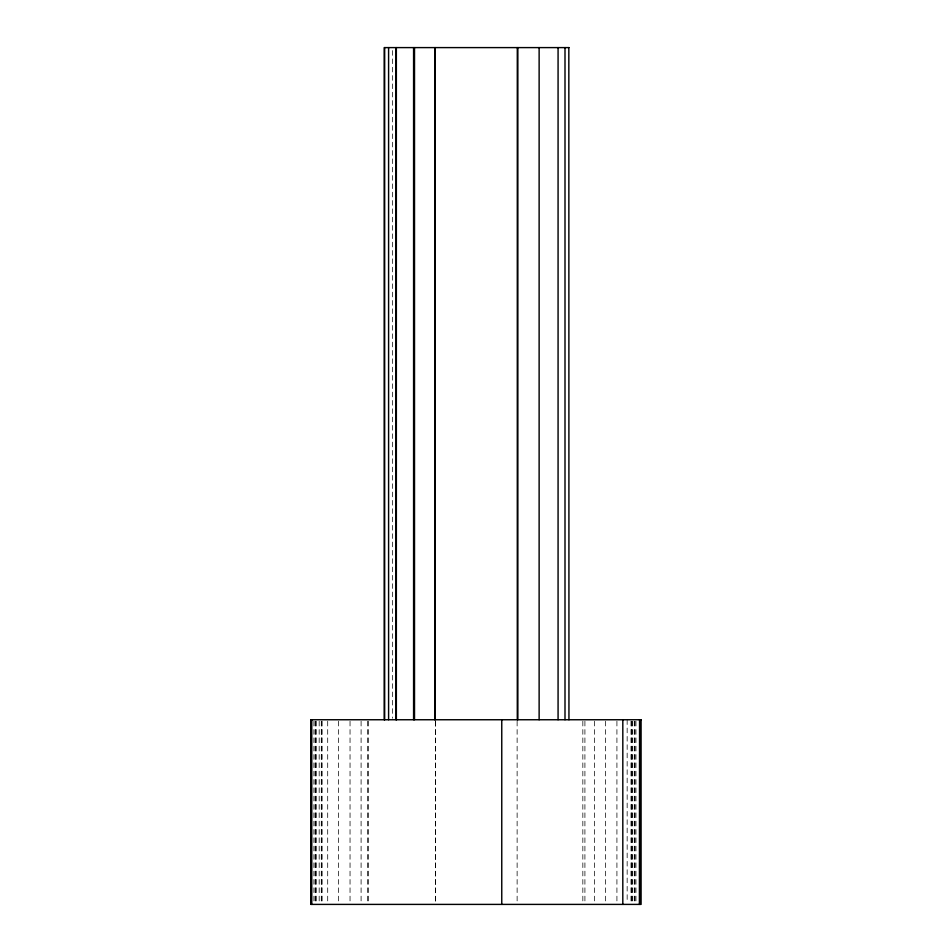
<?xml version="1.0" encoding="UTF-8"?>
<svg xmlns="http://www.w3.org/2000/svg" width="952" height="952" viewBox="0 0 952 952"><rect width="100%" height="100%" fill="white"/><g stroke="black" fill="none" stroke-linecap="round" stroke-linejoin="round"><path stroke-width="0.71" stroke-dasharray="4.76 3.57" d="M635.96 721.223L635.96 902.924M634.924 721.223L634.924 902.924M634.484 721.223L634.484 902.924M632.747 721.223L632.747 902.924M631.973 721.223L631.973 902.924M631.509 721.223L631.509 902.924M631.009 721.223L631.009 902.924M627.154 719.748L627.154 902.924M616.92 721.223L616.92 902.924M605.52 721.223L605.52 902.924M594.381 721.223L594.381 902.924M584.909 721.223L584.909 904.4M582.838 721.223L582.838 904.4M517.126 721.223L517.126 902.924M435.492 721.438L435.492 902.912M435.445 721.223L435.445 902.924M392.533 50.575L392.533 718.26M368.555 721.223L368.555 902.924M367.52 721.223L367.52 902.924M361.094 721.223L361.094 902.924M350.038 721.223L350.038 902.924M338.436 721.223L338.436 902.924M327.702 721.223L327.702 902.924M322.121 721.223L322.121 902.924M321.645 721.223L321.645 902.924M321.288 721.223L321.288 902.924M319.182 721.223L319.182 904.4M316.278 721.223L316.278 902.924M315.29 721.223L315.29 902.924M315.219 721.223L315.219 902.924M313.91 721.223L313.91 902.924"/><path stroke-width="1.43" d="M568.951 47.6L384.215 47.6L384.215 719.748M639.732 719.748L639.554 904.4L639.554 719.748M622.822 719.748L622.81 904.4M568.832 47.6L568.951 719.748M565 47.6L565 719.748M558.074 47.6L558.074 719.748M539.13 47.6L539.13 719.748M517.852 47.6L517.852 719.748M517.293 47.6L517.293 719.748M501.763 719.748L501.763 904.4M435.219 47.6L435.219 719.748M434.838 47.6L434.838 719.748M414.513 47.6L414.513 719.748M413.584 47.6L413.584 719.748M396.353 47.6L396.353 719.748M396.044 47.6L396.044 719.748M388.594 47.6L388.594 719.748M384.667 47.6L384.667 719.748M311.768 719.748L311.768 904.4M311.018 719.748L311.03 904.4M641.089 719.748L310.911 719.748L310.911 904.4L641.089 904.4L641.089 719.748"/></g></svg>
